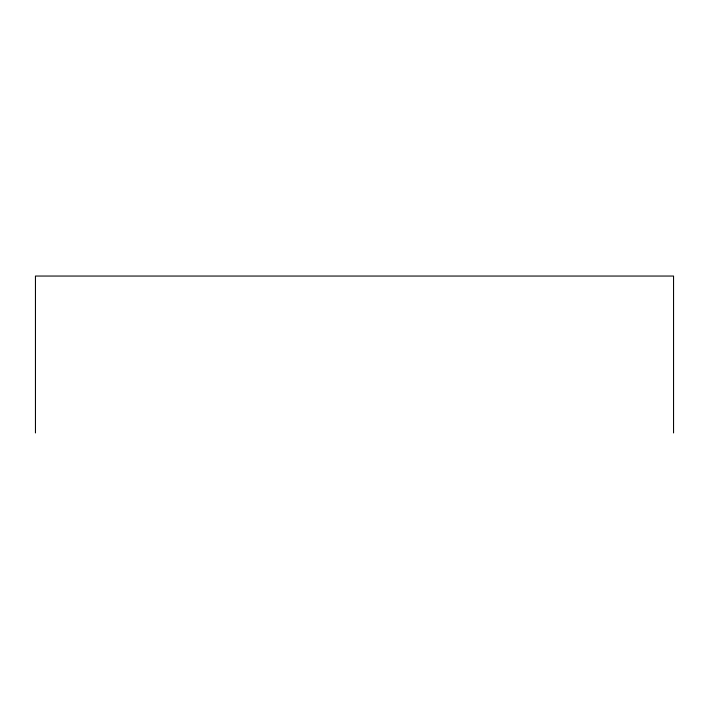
<?xml version="1.0" encoding="UTF-8"?>
<svg xmlns="http://www.w3.org/2000/svg" width="709" height="709" viewBox="0 0 709 709"><rect width="100%" height="100%" fill="white"/><g stroke="black" fill="none" stroke-linecap="round" stroke-linejoin="round"><path stroke-width="1.06" d="M673.55 432.951L673.55 276.049L35.45 276.049L35.45 432.951"/></g></svg>
